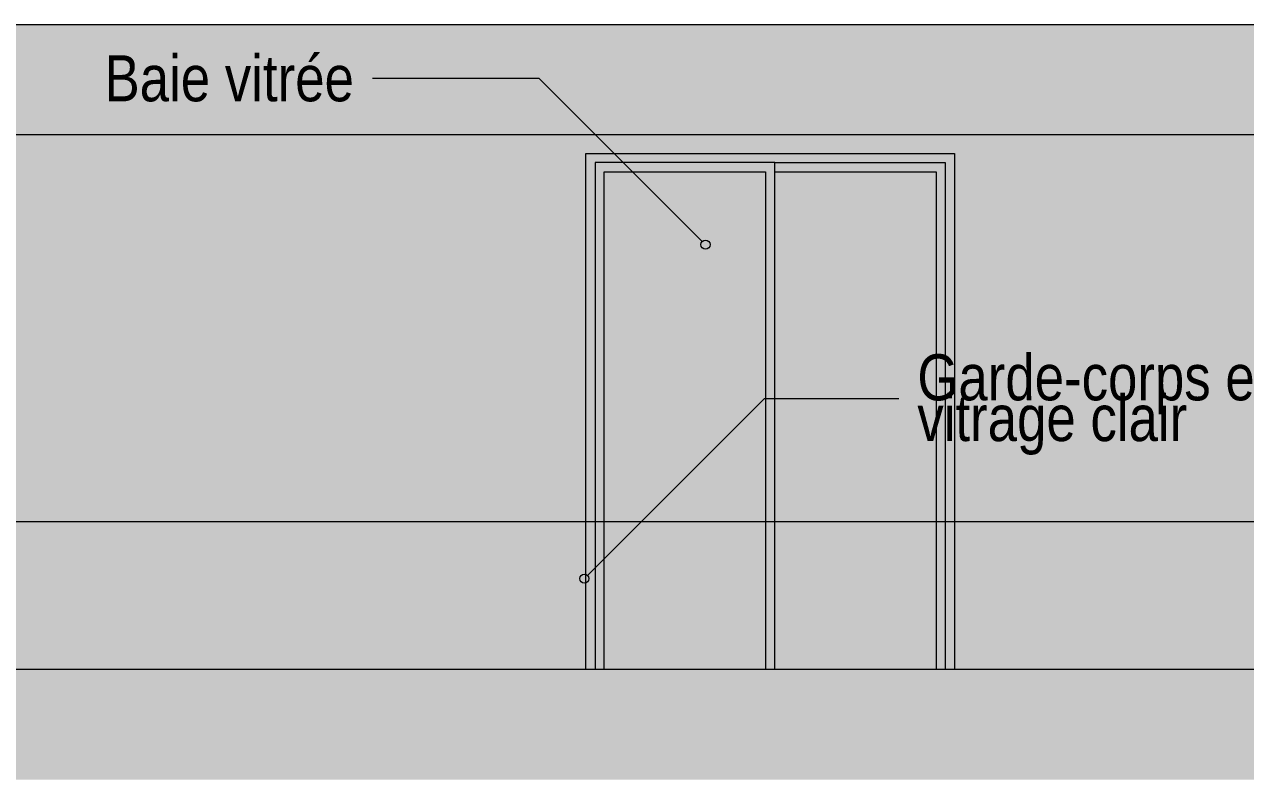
# Model space of a CAD drawing. Header units: centimetres. Extents: x -4381 to 5639, y -3920 to 4826.
# Drawn here: x 117.63 to 124.25, y 35.3 to 39.4 of the extents above; entities that cross this region are included whole.
import ezdxf
from ezdxf.xclip import XClip

# ---------------------------------------------------------------- set-up
doc = ezdxf.new("R2010")
doc.units = ezdxf.units.CM
doc.header["$MEASUREMENT"] = 0
doc.header["$XCLIPFRAME"] = 0
doc.set_wipeout_variables(frame=1)
doc.linetypes.add('Wipeout_Contour', pattern=[100, 0, -100])
for name, color, linetype, lineweight in [('00- Texts and Fills_Pen_No__7', 7, 'Continuous', 5), ('Dalles_Pen_No__1', 7, 'Continuous', 5), ('Structural - Bearing_Pen_No__1', 7, 'Continuous', 5), ('Structural - Bearing_Pen_No__18', 9, 'Continuous', 5)]:
    doc.layers.add(name, color=color, linetype=linetype, lineweight=lineweight)
for name, color, linetype, lineweight, true_color in [('03-Personnages.2D_Pen_No__58', 7, 'Continuous', 5, 0xdf0000), ('Dalles_Pen_No__61', 7, 'Continuous', 5, 0x6a6a6a), ('Structural - Bearing_Pen_No__102', 7, 'Continuous', 5, 0xcccccc), ('Structural - Bearing_Pen_No__112', 7, 'Continuous', 5, 0xd5aaaa), ('Structural - Bearing_Pen_No__61', 7, 'Continuous', 5, 0x6a6a6a)]:
    doc.layers.add(name, color=color, linetype=linetype, lineweight=lineweight, true_color=true_color)
for name, color, linetype in [('Dalles', 7, 'Continuous'), ('Drawing & Figure', 7, 'Continuous'), ('Structural - Bearing', 7, 'Continuous')]:
    doc.layers.add(name, color=color, linetype=linetype)
doc.styles.add('GENERATED_STYLE_2', font='')
doc.styles.get('GENERATED_STYLE_2').set_extended_font_data('Arial Narrow Occidental')

# ---------------------------------------------------------------- blocks, each defined once
blk = doc.blocks.new('Drawing_12_12', base_point=(564.4384, 32.2036))
at = {"color": 254, "linetype": 'Wipeout_Contour', "lineweight": 0, "ltscale": 525.444129}
blk.add_wipeout([(111.0797, 39.2036), (111.0797, 38.8036), (139.6797, 38.8036), (139.6797, 39.2036)], dxfattribs=at).dxf.layer = 'Dalles'
at = {"color": 254, "linetype": 'Wipeout_Contour', "lineweight": 0, "ltscale": 522.322384}
blk.add_wipeout([(111.3797, 35.7036), (139.6797, 35.7036), (139.6797, 35.9036), (111.3797, 35.9036)], dxfattribs=at).dxf.layer = 'Structural - Bearing'
at = {"layer": 'Dalles_Pen_No__61', "linetype": 'Continuous', "ltscale": 10}
blk.add_hatch(color=256, dxfattribs=at).paths.add_polyline_path([(111.0797, 39.2036), (111.0797, 38.8036), (139.6797, 38.8036), (139.6797, 39.2036)])
at = {"layer": 'Structural - Bearing_Pen_No__61', "linetype": 'Continuous', "ltscale": 10}
blk.add_hatch(color=256, dxfattribs=at).paths.add_polyline_path([(111.3797, 35.7036), (139.6797, 35.7036), (139.6797, 35.9036), (111.3797, 35.9036)])
at = {"layer": '00- Texts and Fills_Pen_No__7', "linetype": 'Continuous', "ltscale": 10}
blk.add_line((120.4232, 39.1095), (119.5175, 39.1095), dxfattribs=at)
at = {"color": 254, "linetype": 'Wipeout_Contour', "lineweight": 0, "ltscale": 521.419134}
blk.add_wipeout([(111.0797, 35.7036), (111.0797, 35.3036), (139.6797, 35.3036), (139.6797, 35.7036)], dxfattribs=at).dxf.layer = 'Dalles'
at = {"color": 254, "linetype": 'Wipeout_Contour', "lineweight": 0, "ltscale": 526.37172}
blk.add_wipeout([(111.3797, 39.2036), (139.6797, 39.2036), (139.6797, 39.4036), (111.3797, 39.4036)], dxfattribs=at).dxf.layer = 'Structural - Bearing'
at = {"color": 254, "linetype": 'Wipeout_Contour', "lineweight": 0, "ltscale": 522.339041}
blk.add_wipeout([(111.3797, 36.7036), (111.3797, 35.9036), (139.3997, 35.9036), (139.3997, 36.7036)], dxfattribs=at).dxf.layer = 'Structural - Bearing'
at = {"layer": 'Dalles_Pen_No__61', "linetype": 'Continuous', "ltscale": 10}
blk.add_hatch(color=256, dxfattribs=at).paths.add_polyline_path([(111.0797, 35.7036), (111.0797, 35.3036), (139.6797, 35.3036), (139.6797, 35.7036)])
at = {"layer": 'Structural - Bearing_Pen_No__102', "linetype": 'Continuous', "ltscale": 10}
blk.add_hatch(color=256, dxfattribs=at).paths.add_polyline_path([(111.3797, 36.7036), (111.3797, 35.9036), (139.3997, 35.9036), (139.3997, 36.7036)])
at = {"layer": 'Structural - Bearing_Pen_No__61', "linetype": 'Continuous', "ltscale": 10}
blk.add_hatch(color=256, dxfattribs=at).paths.add_polyline_path([(111.3797, 39.2036), (139.6797, 39.2036), (139.6797, 39.4036), (111.3797, 39.4036)])
at = {"layer": '00- Texts and Fills_Pen_No__7', "linetype": 'Continuous', "ltscale": 10}
blk.add_circle((120.6672, 36.3947), 0.025, dxfattribs=at)
at = {"layer": 'Structural - Bearing_Pen_No__1', "linetype": 'Continuous', "ltscale": 10}
for p, q in [((111.3797, 39.4036), (139.6797, 39.4036)), ((111.3797, 35.9036), (139.6797, 35.9036))]:
    blk.add_line(p, q, dxfattribs=at)
at = {"layer": '00- Texts and Fills_Pen_No__7', "linetype": 'Continuous', "insert": (119.4175, 39.1093), "char_height": 0.25, "attachment_point": 6, "style": 'GENERATED_STYLE_2'}
blk.add_mtext('\\A1;{\\fArial Narrow Occidental|b0|i0|c0|p34;Baie vitrée}', dxfattribs=at)
at = {"color": 254, "linetype": 'Wipeout_Contour', "lineweight": 0, "ltscale": 505.792854}
blk.add_wipeout([(120.6756, 38.6536), (120.6756, 36.7036), (120.7256, 36.7036), (120.7256, 38.6536)], dxfattribs=at).dxf.layer = 'Structural - Bearing'
at = {"color": 254, "linetype": 'Wipeout_Contour', "lineweight": 0, "ltscale": 513.243674}
blk.add_wipeout([(122.6256, 38.6536), (122.6256, 36.7036), (122.6756, 36.7036), (122.6756, 38.6536)], dxfattribs=at).dxf.layer = 'Structural - Bearing'
at = {"layer": 'Structural - Bearing_Pen_No__18', "linetype": 'Continuous', "ltscale": 10}
for points in [[(120.6756, 38.6536), (120.6756, 36.7036), (120.7256, 36.7036), (120.7256, 38.6536)], [(122.6256, 38.6536), (122.6256, 36.7036), (122.6756, 36.7036), (122.6756, 38.6536)]]:
    blk.add_hatch(color=256, dxfattribs=at).paths.add_polyline_path(points)
at = {"color": 254, "linetype": 'Wipeout_Contour', "lineweight": 0, "ltscale": 765.736738}
blk.add_wipeout([(122.6756, 38.7036), (120.6756, 38.7036), (120.6756, 38.6536), (120.7256, 38.6536), (122.6256, 38.6536), (122.6756, 38.6536)], dxfattribs=at).dxf.layer = 'Structural - Bearing'
at = {"color": 254, "linetype": 'Wipeout_Contour', "lineweight": 0, "ltscale": 505.953415}
blk.add_wipeout([(120.7256, 38.6036), (120.7256, 36.7036), (120.7756, 36.7036), (120.7756, 38.6036)], dxfattribs=at).dxf.layer = 'Structural - Bearing'
at = {"color": 254, "linetype": 'Wipeout_Contour', "lineweight": 0, "ltscale": 513.022558}
blk.add_wipeout([(122.5756, 38.6036), (122.5756, 36.7036), (122.6256, 36.7036), (122.6256, 38.6036)], dxfattribs=at).dxf.layer = 'Structural - Bearing'
at = {"layer": 'Structural - Bearing_Pen_No__18', "linetype": 'Continuous', "ltscale": 10}
for points in [[(122.6756, 38.7036), (120.6756, 38.7036), (120.6756, 38.6536), (120.7256, 38.6536), (122.6256, 38.6536), (122.6756, 38.6536)], [(120.7256, 38.6036), (120.7256, 36.7036), (120.7756, 36.7036), (120.7756, 38.6036)], [(122.5756, 38.6036), (122.5756, 36.7036), (122.6256, 36.7036), (122.6256, 38.6036)]]:
    blk.add_hatch(color=256, dxfattribs=at).paths.add_polyline_path(points)
at = {"color": 254, "linetype": 'Wipeout_Contour', "lineweight": 0, "ltscale": 640.437436}
blk.add_wipeout([(122.6256, 38.6536), (121.7006, 38.6536), (121.7006, 38.6036), (122.5756, 38.6036), (122.6256, 38.6036)], dxfattribs=at).dxf.layer = 'Structural - Bearing'
at = {"layer": 'Structural - Bearing_Pen_No__18', "linetype": 'Continuous', "ltscale": 10}
blk.add_hatch(color=256, dxfattribs=at).paths.add_polyline_path([(122.6256, 38.6536), (121.7006, 38.6536), (121.7006, 38.6036), (122.5756, 38.6036), (122.6256, 38.6036)])
at = {"color": 254, "linetype": 'Wipeout_Contour', "lineweight": 0, "ltscale": 511.252837}
blk.add_wipeout([(121.7006, 38.6036), (121.7006, 36.7036), (122.5756, 36.7036), (122.5756, 38.6036)], dxfattribs=at).dxf.layer = 'Structural - Bearing'
at = {"layer": 'Structural - Bearing_Pen_No__102', "linetype": 'Continuous', "ltscale": 10}
blk.add_hatch(color=256, dxfattribs=at).paths.add_polyline_path([(121.7006, 38.6036), (121.7006, 36.7036), (122.5756, 36.7036), (122.5756, 38.6036)])
at = {"color": 254, "linetype": 'Wipeout_Contour', "lineweight": 0, "ltscale": 509.486812}
blk.add_wipeout([(121.6506, 38.6036), (121.6506, 36.7036), (121.7006, 36.7036), (121.7006, 38.6036)], dxfattribs=at).dxf.layer = 'Structural - Bearing'
at = {"layer": 'Structural - Bearing_Pen_No__18', "linetype": 'Continuous', "ltscale": 10}
blk.add_hatch(color=256, dxfattribs=at).paths.add_polyline_path([(121.6506, 38.6036), (121.6506, 36.7036), (121.7006, 36.7036), (121.7006, 38.6036)])
at = {"color": 254, "linetype": 'Wipeout_Contour', "lineweight": 0, "ltscale": 763.001808}
blk.add_wipeout([(120.7256, 38.6036), (120.7756, 38.6036), (121.6506, 38.6036), (121.7006, 38.6036), (121.7006, 38.6536), (120.7256, 38.6536)], dxfattribs=at).dxf.layer = 'Structural - Bearing'
at = {"layer": 'Structural - Bearing_Pen_No__18', "linetype": 'Continuous', "ltscale": 10}
blk.add_hatch(color=256, dxfattribs=at).paths.add_polyline_path([(120.7256, 38.6036), (120.7756, 38.6036), (121.6506, 38.6036), (121.7006, 38.6036), (121.7006, 38.6536), (120.7256, 38.6536)])
at = {"color": 254, "linetype": 'Wipeout_Contour', "lineweight": 0, "ltscale": 507.718241}
blk.add_wipeout([(121.6506, 38.6036), (120.7756, 38.6036), (120.7756, 36.7036), (121.6506, 36.7036)], dxfattribs=at).dxf.layer = 'Structural - Bearing'
at = {"layer": 'Structural - Bearing_Pen_No__102', "linetype": 'Continuous', "ltscale": 10}
blk.add_hatch(color=256, dxfattribs=at).paths.add_polyline_path([(121.6506, 38.6036), (120.7756, 38.6036), (120.7756, 36.7036), (121.6506, 36.7036)])
at = {"color": 254, "linetype": 'Wipeout_Contour', "lineweight": 0, "ltscale": 2021.141832}
blk.add_wipeout([(113.0797, 38.8036), (113.0797, 36.7036), (114.2256, 36.7036), (114.2256, 38.7036), (115.2256, 38.7036), (115.2256, 36.7036), (120.6756, 36.7036), (120.6756, 38.7036), (122.6756, 38.7036), (122.6756, 36.7036), (124.9797, 36.7036), (124.9797, 38.7036), (125.9797, 38.7036), (125.9797, 36.7036), (127.6797, 36.7036), (127.6797, 38.8036)], dxfattribs=at).dxf.layer = 'Structural - Bearing'
at = {"layer": '03-Personnages.2D_Pen_No__58', "linetype": 'Continuous', "lineweight": 0, "ltscale": 10, "true_color": 0x6f0000}
for points in [[(118.0112, 36.7036), (118.0097, 36.7126), (118.0026, 36.7337), (117.9933, 36.7617), (117.9909, 36.7758), (117.9933, 36.8039), (117.9933, 36.8273), (117.9909, 36.846), (117.9886, 36.8671), (117.9909, 36.8952), (117.9933, 36.9302), (117.9909, 36.9514), (117.9862, 36.9725), (117.9793, 37.0005), (117.9746, 37.0334), (117.9723, 37.0544), (117.9746, 37.0708), (117.9746, 37.0895), (117.9652, 37.1035), (117.9488, 37.1153), (117.9441, 37.1269), (117.9605, 37.1457), (117.9652, 37.1574), (117.9699, 37.1737), (117.9793, 37.169), (117.9862, 37.169), (117.9933, 37.169), (118.0003, 37.1784), (118.0026, 37.1878), (118.005, 37.1972), (118.0097, 37.2112), (118.0167, 37.2252), (118.0167, 37.2346), (118.0191, 37.2463), (118.0261, 37.2673), (118.0214, 37.2744), (118.0214, 37.2814), (118.0261, 37.2861), (118.0308, 37.2955), (118.0285, 37.3025), (118.0238, 37.3143), (118.012, 37.3751), (118.0026, 37.3868), (117.9862, 37.4054), (117.9699, 37.4242), (117.9511, 37.4266), (117.9184, 37.4219), (117.8926, 37.4148), (117.8785, 37.3985), (117.8599, 37.3751), (117.8387, 37.3797), (117.8223, 37.3633), (117.8176, 37.347), (117.8176, 37.3282), (117.8176, 37.3143), (117.8176, 37.2955), (117.827, 37.2814), (117.8411, 37.2791), (117.8644, 37.2838), (117.8856, 37.2534), (117.8903, 37.2416), (117.8879, 37.2299), (117.8832, 37.1995), (117.8716, 37.1878), (117.8552, 37.1925), (117.853, 37.1813), (117.8461, 37.1676), (117.8303, 37.154), (117.8144, 37.1427), (117.7986, 37.1291), (117.7895, 37.1133), (117.7827, 37.0951), (117.7782, 37.077), (117.7714, 37.0521), (117.7532, 37.0091), (117.7351, 36.9796), (117.717, 36.9412), (117.708, 36.9208), (117.6964, 36.8961), (117.6853, 36.8709), (117.6797, 36.8493), (117.6899, 36.8279), (117.6989, 36.8075), (117.7228, 36.7724), (117.7454, 36.7452), (117.76, 36.7237), (117.778, 36.7036)], [(118.6157, 36.9201), (118.6157, 36.8997), (118.6157, 36.8319), (118.6136, 36.7704), (118.6238, 36.7045), (118.8894, 36.7036), (118.8908, 36.7437), (118.9156, 36.7621), (118.9484, 36.7744), (118.9093, 36.8667), (118.8868, 36.9675), (118.8683, 37.0413), (118.8478, 37.0824), (118.8251, 37.142), (118.8149, 37.1666), (118.7944, 37.181), (118.7717, 37.1912), (118.78, 37.2118), (118.7696, 37.2508), (118.7533, 37.3042), (118.7306, 37.3535), (118.6814, 37.3862), (118.6691, 37.3904), (118.6649, 37.3883), (118.6526, 37.3904), (118.6177, 37.372), (118.6013, 37.3472), (118.5931, 37.3226), (118.5848, 37.298), (118.5808, 37.2652), (118.5808, 37.2323), (118.5767, 37.1852), (118.5787, 37.1727), (118.589, 37.1564), (118.6075, 37.1481), (118.6238, 37.142), (118.6444, 37.0988), (118.6301, 37.0926), (118.628, 37.064), (118.628, 37.0208), (118.6259, 36.9818), (118.6177, 36.9591)]]:
    blk.add_hatch(color=16, dxfattribs=at).paths.add_polyline_path(points)
at = {"layer": '03-Personnages.2D_Pen_No__58', "linetype": 'Continuous', "lineweight": 0, "ltscale": 10, "true_color": 0x370000}
for points in [[(118.0261, 36.6119), (118.0112, 36.7036), (117.778, 36.7036), (117.7895, 36.6898), (117.7964, 36.6811), (117.7896, 36.633), (117.7849, 36.5768), (117.7943, 36.5253), (117.8037, 36.4902), (117.8037, 36.3592), (117.7686, 36.2045), (117.7334, 35.9798), (117.7259, 35.9036), (117.9548, 35.9036), (117.9768, 36.0174), (118.005, 36.2186), (118.0003, 36.2421), (117.9886, 36.3755), (118.0073, 36.4785), (118.0261, 36.5488), (118.0308, 36.5745)], [(118.6241, 36.7036), (118.6382, 36.6655), (118.6649, 36.6799), (118.6628, 36.6697), (118.6628, 36.6574), (118.6649, 36.6451), (118.6609, 36.5875), (118.6588, 36.5629), (118.6649, 36.5444), (118.6649, 36.4993), (118.6691, 36.4417), (118.6814, 36.3925), (118.6834, 36.3719), (118.6772, 36.3164), (118.6751, 36.2714), (118.6732, 36.2467), (118.6793, 36.2282), (118.6958, 36.2097), (118.7101, 36.1974), (118.7112, 36.1215), (118.7143, 36.0578), (118.7081, 35.9439), (118.7002, 35.9036), (118.7645, 35.9036), (118.7833, 35.9805), (118.7936, 36.038), (118.7943, 36.0525), (118.8211, 36.0065), (118.8355, 35.9736), (118.8559, 35.9304), (118.8662, 35.9141), (118.8662, 35.9036), (118.9259, 35.9036), (118.9114, 35.9181), (118.8991, 35.9571), (118.8929, 35.9982), (118.8826, 36.0434), (118.8662, 36.107), (118.8436, 36.1563), (118.823, 36.1994), (118.8067, 36.2303), (118.8046, 36.2344), (118.7963, 36.2857), (118.7882, 36.3001), (118.7923, 36.3227), (118.7902, 36.3473), (118.8107, 36.409), (118.8149, 36.4459), (118.8211, 36.4726), (118.8272, 36.4747), (118.8334, 36.4766), (118.8416, 36.5033), (118.8559, 36.5239), (118.8601, 36.5404), (118.8662, 36.5464), (118.8745, 36.5752), (118.8703, 36.5854), (118.8724, 36.6102), (118.8868, 36.6142), (118.8908, 36.6184), (118.8908, 36.6369), (118.8889, 36.6882), (118.8894, 36.7036)]]:
    blk.add_hatch(color=18, dxfattribs=at).paths.add_polyline_path(points)
at = {"layer": 'Structural - Bearing_Pen_No__112', "linetype": 'Continuous', "ltscale": 10}
blk.add_hatch(color=256, dxfattribs=at).paths.add_polyline_path([(113.0797, 38.8036), (113.0797, 36.7036), (114.2256, 36.7036), (114.2256, 38.7036), (115.2256, 38.7036), (115.2256, 36.7036), (120.6756, 36.7036), (120.6756, 38.7036), (122.6756, 38.7036), (122.6756, 36.7036), (124.9797, 36.7036), (124.9797, 38.7036), (125.9797, 38.7036), (125.9797, 36.7036), (127.6797, 36.7036), (127.6797, 38.8036)])
at = {"layer": '00- Texts and Fills_Pen_No__7', "linetype": 'Continuous', "ltscale": 10}
for p, q in [((121.3069, 38.2257), (120.4232, 39.1095)), ((120.6849, 36.4124), (121.6453, 37.3728)), ((121.6453, 37.3728), (122.374, 37.3728))]:
    blk.add_line(p, q, dxfattribs=at)
blk.add_circle((121.3246, 38.208), 0.025, dxfattribs=at)
at = {"layer": 'Dalles_Pen_No__1', "linetype": 'Continuous', "ltscale": 10}
blk.add_line((139.6797, 38.8036), (111.0797, 38.8036), dxfattribs=at)
at = {"layer": 'Structural - Bearing_Pen_No__1', "linetype": 'Continuous', "ltscale": 10}
for p, q in [((120.6756, 35.9036), (120.6756, 38.7036)), ((120.6756, 38.7036), (122.6756, 38.7036)), ((122.6756, 38.7036), (122.6756, 35.9036)), ((120.7256, 38.6536), (120.7256, 38.6036)), ((121.7006, 38.6536), (120.7256, 38.6536)), ((121.7006, 38.6036), (121.7006, 38.6536)), ((121.7006, 38.6536), (122.6256, 38.6536)), ((122.6256, 38.6536), (122.6256, 35.9036)), ((120.7256, 38.6036), (120.7256, 35.9036)), ((120.7756, 35.9036), (120.7756, 38.6036)), ((120.7756, 38.6036), (121.6506, 38.6036)), ((121.6506, 38.6036), (121.6506, 35.9036)), ((121.7006, 35.9036), (121.7006, 38.6036)), ((121.7006, 38.6036), (122.5756, 38.6036)), ((122.5756, 38.6036), (122.5756, 35.9036)), ((139.3997, 36.7036), (111.3797, 36.7036)), ((126.6597, 36.7036), (117.2497, 36.7036))]:
    blk.add_line(p, q, dxfattribs=at)
at = {"layer": '00- Texts and Fills_Pen_No__7', "linetype": 'Continuous', "insert": (122.474, 37.3393), "char_height": 0.25, "width": 2.359623, "attachment_point": 4, "line_spacing_factor": 0.530688, "style": 'GENERATED_STYLE_2'}
blk.add_mtext('\\A1;{\\fArial Narrow Occidental|b0|i0|c0|p34;Garde-corps en vitrage clair}', dxfattribs=at)

msp = doc.modelspace()

# ---------------------------------------------------------------- block references
at = {"layer": 'Drawing & Figure', "color": 151, "linetype": 'Continuous', "lineweight": 5, "ltscale": 10, "true_color": 0x80c2ff}
ref = msp.add_blockref('Drawing_12_12', (564.43842, 32.20361), dxfattribs=at)
XClip(ref).set_block_clipping_path([(101.4426918859, 23.6253966175), (149.8554874385, 45.1170657245)])

doc.saveas('drawing.dxf')
